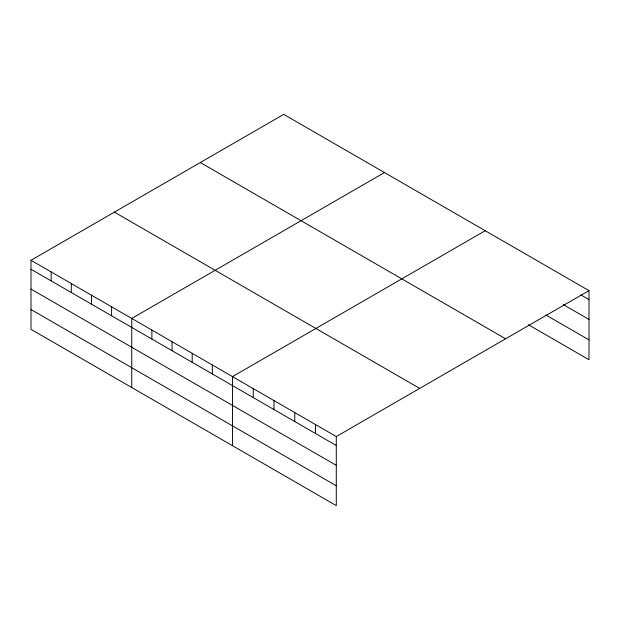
<?xml version="1.0" encoding="UTF-8"?>
<svg xmlns="http://www.w3.org/2000/svg" width="620" height="620" viewBox="0 0 620 620"><rect width="100%" height="100%" fill="white"/><g stroke="black" fill="none" stroke-linecap="round" stroke-linejoin="round"><path stroke-width="0.93" d="M336.288 465.349L336.288 436.542L31 260.284L31 329.36L336.288 505.618L336.288 465.349L31 289.091M528.38 324.717L589 359.716L589 290.64L283.712 114.382L31 260.284M384.454 172.554L131.742 318.447L131.742 387.523M485.204 230.718L232.492 376.619L232.492 445.687M336.288 436.542L589 290.64M580.7 294.826L589 299.615M563.255 304.591L589 319.447M545.817 314.952L589 339.884M200.314 162.533L505.602 338.791M114.398 212.141L419.686 388.399M31 269.258L336.288 445.517M31 309.527L336.288 485.786M315.534 424.561L315.534 433.535M294.771 412.571L294.771 421.546M274.009 400.59L274.009 409.564M253.254 388.601L253.254 397.575M212.342 364.986L212.342 373.961M192.192 353.353L192.192 362.328M172.042 341.721L172.042 350.695M151.892 330.088L151.892 339.055M111.6 306.815L111.6 315.789M91.45 295.182L91.45 304.156M71.3 283.549L71.3 292.524M51.15 271.917L51.15 280.891"/></g></svg>
